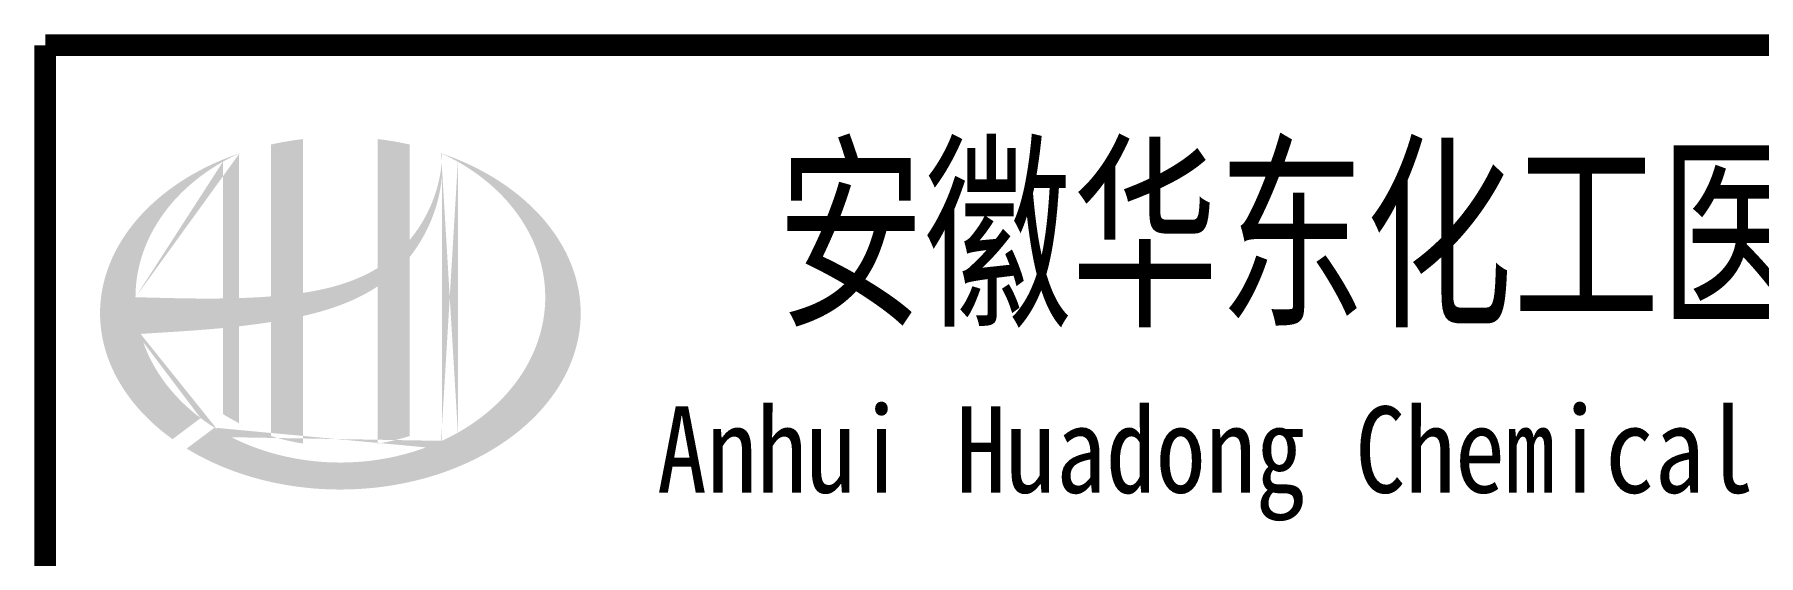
# Model space of a CAD drawing. Extents: x 5396719 to 5510122, y -514120 to -238224.
# Drawn here: x 5464449 to 5470045, y -463222 to -461531 of the extents above; entities that cross this region are included whole.
import ezdxf
from ezdxf.enums import TextEntityAlignment as Align

# ---------------------------------------------------------------- set-up
doc = ezdxf.new("R2010")
doc.units = 0
doc.header["$LTSCALE"] = 1000
doc.header["$MEASUREMENT"] = 0
doc.layers.get('0').update_dxf_attribs({"linetype": 'CONTINUOUS'})
doc.styles.add('宋体', font='', dxfattribs={"width": 0.7})
doc.styles.get('宋体').set_extended_font_data('SimSun')

msp = doc.modelspace()

# ---------------------------------------------------------------- hatches: boundary and pattern name
h = msp.add_hatch(color=256)
edge = h.paths.add_edge_path()
edge.add_spline(control_points=[(5465320.5, -462444.8), (5465326.6, -462443.4), (5465332.7, -462442), (5465381.8, -462430.1), (5465424.4, -462417.1), (5465499.4, -462386), (5465532.3, -462369), (5465563.2, -462348.4)], knot_values=[61.629012, 61.629012, 61.629012, 61.629012, 63.330431, 63.330431, 75.353634, 75.353634, 85.398649, 85.398649, 85.398649, 85.398649], degree=3, periodic=0)
edge.add_line((5465563.2, -462348.4), (5465563.2, -462858.7))
edge.add_spline(control_points=[(5465563.2, -462858.7), (5465580.3, -462855.9), (5465597.3, -462852.6), (5465632.1, -462844.5), (5465649.8, -462839.7), (5465667.2, -462834.2)], knot_values=[4.908456, 4.908456, 4.908456, 4.908456, 4.992821, 4.992821, 5.083034, 5.083034, 5.083034, 5.083034], degree=3, periodic=0)
edge.add_line((5465667.2, -462834.2), (5465667.2, -462252.8))
edge.add_spline(control_points=[(5465667.2, -462252.8), (5465675.8, -462241.9), (5465684, -462230.5), (5465710.1, -462190.9), (5465725.8, -462160.9), (5465755, -462088.1), (5465766.2, -462044.3), (5465770.9, -461999), (5465771.1, -461997.7), (5465771.2, -461996.5)], knot_values=[97.991744, 97.991744, 97.991744, 97.991744, 101.64219, 101.64219, 110.337975, 110.337975, 121.934322, 121.934322, 122.270691, 122.270691, 122.270691, 122.270691], degree=3, periodic=0)
edge.add_line((5465771.2, -461996.5), (5465771.2, -461926))
edge.add_spline(control_points=[(5465771.2, -461926), (5465771.1, -461933.7), (5465770.7, -461941.4), (5465770.2, -461949.1)], knot_values=[126.194075, 126.194075, 126.194075, 126.194075, 128.396762, 128.396762, 128.396762, 128.396762], degree=3, periodic=0)
edge.add_spline(control_points=[(5465770.2, -461949.1), (5465769.7, -461955.3), (5465769.1, -461961.5), (5465768.3, -461967.7)], knot_values=[124.417049, 124.417049, 124.417049, 124.417049, 126.194075, 126.194075, 126.194075, 126.194075], degree=3, periodic=0)
edge.add_spline(control_points=[(5465768.3, -461967.7), (5465767.2, -461976.8), (5465765.7, -461985.9), (5465763.9, -461995)], knot_values=[121.80529, 121.80529, 121.80529, 121.80529, 124.417049, 124.417049, 124.417049, 124.417049], degree=3, periodic=0)
edge.add_spline(control_points=[(5465763.9, -461995), (5465761.5, -462007.2), (5465758.6, -462019.3), (5465755.1, -462031.3)], knot_values=[118.31574, 118.31574, 118.31574, 118.31574, 121.80529, 121.80529, 121.80529, 121.80529], degree=3, periodic=0)
edge.add_spline(control_points=[(5465755.1, -462031.3), (5465751.6, -462043.4), (5465747.5, -462055.5), (5465743, -462067.3)], knot_values=[114.795988, 114.795988, 114.795988, 114.795988, 118.31574, 118.31574, 118.31574, 118.31574], degree=3, periodic=0)
edge.add_spline(control_points=[(5465743, -462067.3), (5465738.5, -462079), (5465733.5, -462090.5), (5465728.1, -462101.9)], knot_values=[111.329641, 111.329641, 111.329641, 111.329641, 114.795988, 114.795988, 114.795988, 114.795988], degree=3, periodic=0)
edge.add_spline(control_points=[(5465728.1, -462101.9), (5465722.6, -462113.4), (5465716.6, -462124.8), (5465710.1, -462135.9)], knot_values=[107.79529, 107.79529, 107.79529, 107.79529, 111.329641, 111.329641, 111.329641, 111.329641], degree=3, periodic=0)
edge.add_spline(control_points=[(5465710.1, -462135.9), (5465703.8, -462146.7), (5465697.1, -462157.2), (5465689.9, -462167.5)], knot_values=[104.343579, 104.343579, 104.343579, 104.343579, 107.79529, 107.79529, 107.79529, 107.79529], degree=3, periodic=0)
edge.add_spline(control_points=[(5465689.9, -462167.5), (5465682.7, -462177.9), (5465675.1, -462187.9), (5465667.2, -462197.6)], knot_values=[100.8507, 100.8507, 100.8507, 100.8507, 104.343579, 104.343579, 104.343579, 104.343579], degree=3, periodic=0)
edge.add_line((5465667.2, -462197.6), (5465667.2, -461888.4))
edge.add_spline(control_points=[(5465667.2, -461888.4), (5465633.1, -461880.8), (5465598.3, -461874.9), (5465563.2, -461870.8)], knot_values=[4.423999, 4.423999, 4.423999, 4.423999, 4.558741, 4.558741, 4.558741, 4.558741], degree=3, periodic=0)
edge.add_line((5465563.2, -461870.8), (5465563.2, -462289))
edge.add_spline(control_points=[(5465563.2, -462289), (5465491.2, -462333.5), (5465407, -462356.7), (5465320.5, -462369.8)], knot_values=[63.246215, 63.246215, 63.246215, 63.246215, 87.689124, 87.689124, 87.689124, 87.689124], degree=3, periodic=0)
edge.add_line((5465320.5, -462369.8), (5465320.5, -461870.8))
edge.add_spline(control_points=[(5465320.5, -461870.8), (5465285.3, -461874.9), (5465250.6, -461880.8), (5465216.5, -461888.4)], knot_values=[4.866038, 4.866038, 4.866038, 4.866038, 5.000777, 5.000777, 5.000777, 5.000777], degree=3, periodic=0)
edge.add_line((5465216.5, -461888.4), (5465216.5, -462381.2))
edge.add_spline(control_points=[(5465216.5, -462381.2), (5465214.8, -462381.3), (5465179.9, -462384), (5465145.3, -462385.7), (5465112.5, -462386.7)], knot_values=[43.657356, 43.657356, 43.657356, 43.657356, 44.134253, 53.497092, 53.497092, 53.497092, 53.497092], degree=3, periodic=0)
edge.add_line((5465112.5, -462386.7), (5465112.5, -461917.6))
edge.add_spline(control_points=[(5465112.5, -461917.6), (5465095.5, -461923.5), (5465078.7, -461929.8), (5465062.3, -461936.5)], knot_values=[5.14157, 5.14157, 5.14157, 5.14157, 5.212921, 5.212921, 5.212921, 5.212921], degree=3, periodic=0)
edge.add_spline(control_points=[(5465062.3, -461936.5), (5465055.4, -461939.3), (5465048.6, -461942.2), (5465016.3, -461956.4), (5464991.8, -461968.7), (5464968.3, -461981.9)], knot_values=[5.212921, 5.212921, 5.212921, 5.212921, 5.24296, 5.24296, 5.355623, 5.355623, 5.355623, 5.355623], degree=3, periodic=0)
edge.add_spline(control_points=[(5464968.3, -461981.9), (5464953.4, -461990.2), (5464939, -461999), (5464925, -462008.1)], knot_values=[5.355623, 5.355623, 5.355623, 5.355623, 5.426974, 5.426974, 5.426974, 5.426974], degree=3, periodic=0)
edge.add_spline(control_points=[(5464925, -462008.1), (5464917.6, -462012.9), (5464910.3, -462017.8), (5464896.8, -462027.3), (5464890.6, -462031.8), (5464884.4, -462036.4)], knot_values=[5.426974, 5.426974, 5.426974, 5.426974, 5.464765, 5.464765, 5.498325, 5.498325, 5.498325, 5.498325], degree=3, periodic=0)
edge.add_spline(control_points=[(5464884.4, -462036.4), (5464858.4, -462056), (5464834.3, -462076.9), (5464812.4, -462098.8)], knot_values=[5.498325, 5.498325, 5.498325, 5.498325, 5.641027, 5.641027, 5.641027, 5.641027], degree=3, periodic=0)
edge.add_spline(control_points=[(5464812.4, -462098.8), (5464805.4, -462105.8), (5464798.6, -462112.9), (5464778.2, -462135.5), (5464765.3, -462151.4), (5464753.5, -462167.6)], knot_values=[5.641027, 5.641027, 5.641027, 5.641027, 5.686569, 5.686569, 5.783729, 5.783729, 5.783729, 5.783729], degree=3, periodic=0)
edge.add_spline(control_points=[(5464753.5, -462167.6), (5464738.4, -462188.3), (5464725.1, -462209.7), (5464712, -462234.7), (5464710.4, -462237.9), (5464708.8, -462241)], knot_values=[5.783729, 5.783729, 5.783729, 5.783729, 5.908374, 5.908374, 5.92643, 5.92643, 5.92643, 5.92643], degree=3, periodic=0)
edge.add_spline(control_points=[(5464708.8, -462241), (5464696.3, -462266.2), (5464686.3, -462291.8), (5464678.8, -462317.7)], knot_values=[5.92643, 5.92643, 5.92643, 5.92643, 6.069132, 6.069132, 6.069132, 6.069132], degree=3, periodic=0)
edge.add_spline(control_points=[(5464678.8, -462317.7), (5464675.6, -462328.8), (5464672.8, -462340), (5464667.4, -462366.2), (5464665.2, -462381.2), (5464663.7, -462396.3)], knot_values=[6.069132, 6.069132, 6.069132, 6.069132, 6.130179, 6.130179, 6.211834, 6.211834, 6.211834, 6.211834], degree=3, periodic=0)
edge.add_spline(control_points=[(5464663.7, -462396.3), (5464662.5, -462409.4), (5464661.8, -462422.6), (5464661.8, -462435.8)], knot_values=[6.211834, 6.211834, 6.211834, 6.211834, 6.283185, 6.283185, 6.283185, 6.283185], degree=3, periodic=0)
edge.add_spline(control_points=[(5464661.8, -462435.8), (5464661.8, -462445.2), (5464662.2, -462454.5), (5464662.8, -462463.8)], knot_values=[6.283185, 6.283185, 6.283185, 6.283185, 6.333655, 6.333655, 6.333655, 6.333655], degree=3, periodic=0)
edge.add_spline(control_points=[(5464662.8, -462463.8), (5464664, -462482.5), (5464666.6, -462501.1), (5464670.3, -462519.6)], knot_values=[6.333655, 6.333655, 6.333655, 6.333655, 6.434594, 6.434594, 6.434594, 6.434594], degree=3, periodic=0)
edge.add_spline(control_points=[(5464670.3, -462519.6), (5464670.6, -462520.8), (5464670.8, -462522), (5464674.8, -462540.5), (5464679.5, -462557.7), (5464685.4, -462574.7)], knot_values=[6.434594, 6.434594, 6.434594, 6.434594, 6.441278, 6.441278, 6.535532, 6.535532, 6.535532, 6.535532], degree=3, periodic=0)
edge.add_spline(control_points=[(5464685.4, -462574.7), (5464691.6, -462592.9), (5464699.1, -462611), (5464707.9, -462628.8)], knot_values=[6.535532, 6.535532, 6.535532, 6.535532, 6.636471, 6.636471, 6.636471, 6.636471], degree=3, periodic=0)
edge.add_spline(control_points=[(5464707.9, -462628.8), (5464710.1, -462633.3), (5464712.4, -462637.7), (5464721.7, -462655.4), (5464729.4, -462668.4), (5464737.8, -462681.2)], knot_values=[6.636471, 6.636471, 6.636471, 6.636471, 6.661894, 6.661894, 6.73741, 6.73741, 6.73741, 6.73741], degree=3, periodic=0)
edge.add_spline(control_points=[(5464737.8, -462681.2), (5464749, -462698.4), (5464761.3, -462715.2), (5464774.9, -462731.6)], knot_values=[6.73741, 6.73741, 6.73741, 6.73741, 6.838349, 6.838349, 6.838349, 6.838349], degree=3, periodic=0)
edge.add_spline(control_points=[(5464774.9, -462731.6), (5464780.8, -462738.7), (5464786.9, -462745.8), (5464801.5, -462761.8), (5464810, -462770.6), (5464818.9, -462779.2)], knot_values=[6.838349, 6.838349, 6.838349, 6.838349, 6.88251, 6.88251, 6.939288, 6.939288, 6.939288, 6.939288], degree=3, periodic=0)
edge.add_spline(control_points=[(5464818.9, -462779.2), (5464834.7, -462794.6), (5464851.5, -462809.4), (5464869.4, -462823.6)], knot_values=[6.939288, 6.939288, 6.939288, 6.939288, 7.040227, 7.040227, 7.040227, 7.040227], degree=3, periodic=0)
edge.add_spline(control_points=[(5464869.4, -462823.6), (5464878.4, -462830.7), (5464887.6, -462837.7), (5464897, -462844.5)], knot_values=[7.040227, 7.040227, 7.040227, 7.040227, 7.090696, 7.090696, 7.090696, 7.090696], degree=3, periodic=0)
edge.add_line((5464897, -462844.5), (5464988.2, -462776.1))
edge.add_ellipse((5465441.8, -462383.8), major_axis=(665, 0), ratio=0.806676, start_angle=192.819, end_angle=226.9853, ccw=False)
edge.add_spline(control_points=[(5464793.4, -462502.9), (5464817.4, -462501.4), (5464841.5, -462499.9), (5464930.2, -462494.4), (5464995, -462490.1), (5465060.5, -462483.8)], knot_values=[11.398263, 11.398263, 11.398263, 11.398263, 18.40729, 18.40729, 37.18094, 37.18094, 37.18094, 37.18094], degree=3, periodic=0)
edge.add_line((5465060.5, -462483.8), (5465060.5, -462762.8))
edge.add_spline(control_points=[(5465060.5, -462762.8), (5465064.1, -462765.1), (5465067.7, -462767.3), (5465084.6, -462777.5), (5465098.4, -462785), (5465112.5, -462792.2)], knot_values=[4.049945, 4.049945, 4.049945, 4.049945, 4.072021, 4.072021, 4.153257, 4.153257, 4.153257, 4.153257], degree=3, periodic=0)
edge.add_line((5465112.5, -462792.2), (5465112.5, -462478.3))
edge.add_spline(control_points=[(5465112.5, -462478.3), (5465144.7, -462474.6), (5465177.1, -462470.4), (5465211.9, -462465), (5465214.2, -462464.7), (5465216.5, -462464.3)], knot_values=[42.135009, 42.135009, 42.135009, 42.135009, 51.307228, 51.307228, 51.948574, 51.948574, 51.948574, 51.948574], degree=3, periodic=0)
edge.add_line((5465216.5, -462464.3), (5465216.5, -462834.2))
edge.add_spline(control_points=[(5465216.5, -462834.2), (5465250.1, -462844.8), (5465285, -462853), (5465320.5, -462858.7)], knot_values=[4.34174, 4.34174, 4.34174, 4.34174, 4.516316, 4.516316, 4.516316, 4.516316], degree=3, periodic=0)
edge.add_line((5465320.5, -462858.7), (5465320.5, -462444.8))
edge = h.paths.add_edge_path(flags=16)
edge.add_ellipse((5465441.8, -462383.8), major_axis=(665, 0), ratio=0.806676, start_angle=124.9875, end_angle=179.999, ccw=False)
edge.add_line((5465060.5, -461944.3), (5465060.5, -462387.9))
edge.add_spline(control_points=[(5465060.5, -462387.9), (5464965.2, -462389.2), (5464871.2, -462386.2), (5464776.8, -462383.8)], knot_values=[11.27373, 11.27373, 11.27373, 11.27373, 38.687513, 38.687513, 38.687513, 38.687513], degree=3, periodic=0)
edge = h.paths.add_edge_path()
edge.add_spline(control_points=[(5464943, -462875), (5464974.1, -462894), (5465007.2, -462911.2), (5465091.8, -462948.4), (5465145.1, -462966.3), (5465255.8, -462992.9), (5465313.3, -463001.6), (5465429.4, -463009.4), (5465488.1, -463008.4), (5465603.7, -462996.9), (5465660.5, -462986.4), (5465769.6, -462956.4), (5465821.7, -462936.8), (5465918.6, -462890), (5465963.4, -462862.6), (5466043.3, -462801.7), (5466078.5, -462768.1), (5466137.8, -462696.6), (5466162, -462658.7), (5466198.3, -462580.6), (5466210.6, -462540.4), (5466223.2, -462459.2), (5466223.5, -462418.2), (5466212, -462336.7), (5466200.2, -462296.2), (5466164.6, -462217.5), (5466140.8, -462179.3), (5466082, -462107.1), (5466046.9, -462073.2), (5465967.1, -462011.5), (5465922.4, -461983.8), (5465841.2, -461944.1), (5465806.8, -461929.8), (5465771.2, -461917.6)], knot_values=[0.886421, 0.886421, 0.886421, 0.886421, 1.040557, 1.040557, 1.261172, 1.261172, 1.481788, 1.481788, 1.702404, 1.702404, 1.92302, 1.92302, 2.143636, 2.143636, 2.364252, 2.364252, 2.584868, 2.584868, 2.805484, 2.805484, 3.026099, 3.026099, 3.246715, 3.246715, 3.46852, 3.46852, 3.690325, 3.690325, 3.91213, 3.91213, 4.133935, 4.133935, 4.283209, 4.283209, 4.283209, 4.283209], degree=3, periodic=0)
edge.add_line((5465771.2, -461917.6), (5465771.2, -461917.7))
edge.add_spline(control_points=[(5465771.2, -461917.8), (5465771.2, -461920.5), (5465771.2, -461923.3), (5465771.2, -461926)], knot_values=[128.396762, 128.396762, 128.396762, 128.396762, 129.192193, 129.192193, 129.192193, 129.192193], degree=3, periodic=0)
edge.add_line((5465771.2, -461926), (5465771.2, -462849.9))
edge.add_ellipse((5465441.8, -462383.8), major_axis=(665, 0), ratio=0.806676, start_angle=232.1054, end_angle=299.6833, ccw=False)
edge.add_line((5465033.4, -462807.2), (5464943, -462875))
edge = h.paths.add_edge_path(flags=16)
edge.add_ellipse((5465441.8, -462383.8), major_axis=(665, 0), ratio=0.806676, start_angle=304.9875, end_angle=415.0121, ccw=False)
edge.add_line((5465823.2, -462823.3), (5465823.2, -461944.3))

# ---------------------------------------------------------------- linework, layer by layer
at = {"const_width": 70}
for points in [[(5464484, -461566.4), (5464484, -467566.4)], [(5482484, -461566.4), (5464484, -461566.4)]]:
    msp.add_lwpolyline(points, dxfattribs=at)

# ---------------------------------------------------------------- texts
at = {"style": '宋体'}
for s, height, width, p in [('安徽华东化工医药工程有限责任公司', 500, 0.7, (5470678.9, -462166.4)), ('Anhui Huadong Chemical & Medical Engineering Co.,Ltd', 280, 0.85, (5470678.9, -462916.4))]:
    msp.add_text(s, height=height, dxfattribs=dict(at, width=width)).set_placement(p, align=Align.MIDDLE)

doc.saveas('drawing.dxf')
